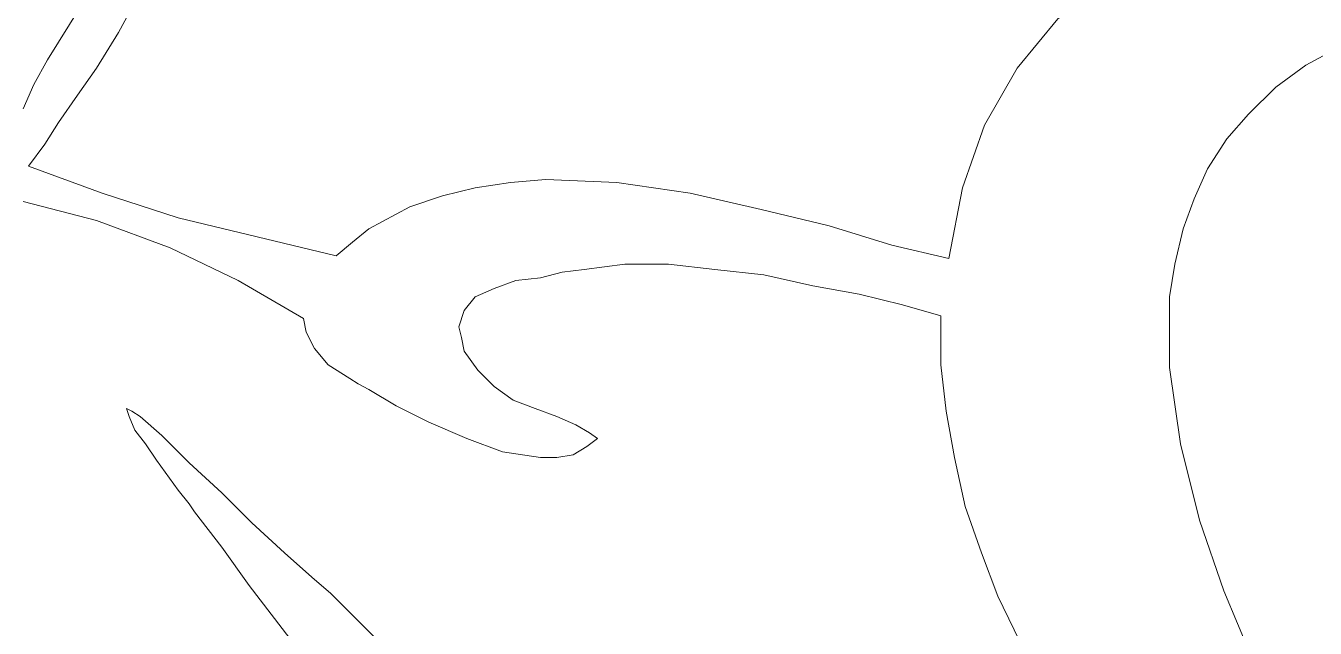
# Model space of a CAD drawing. Header units: centimetres. Extents: x -51 to 51, y -37 to 37.
# Drawn here: x -28.55 to -16.03, y 12.78 to 18.62 of the extents above; entities that cross this region are included whole.
import ezdxf

# ---------------------------------------------------------------- set-up
doc = ezdxf.new("R2010")
doc.units = ezdxf.units.CM
doc.header["$MEASUREMENT"] = 0
doc.layers.add('Layer 1', color=7, linetype='Continuous')

msp = doc.modelspace()

# ---------------------------------------------------------------- linework, layer by layer
at = {"layer": 'Layer 1', "lineweight": 9}
for points, knots in [([(-19.58911, 16.36426), (-19.58911, 16.36426), (-19.45693, 17.05161), (-19.45693, 17.05161), (-19.45693, 17.05161), (-19.45693, 17.05161), (-19.24544, 17.65965), (-19.24544, 17.65965), (-19.24544, 17.65965), (-19.24544, 17.65965), (-18.9282, 18.21481), (-18.9282, 18.21481), (-18.9282, 18.21481), (-18.9282, 18.21481), (-18.53165, 18.69067), (-18.53165, 18.69067), (-18.53165, 18.69067), (-18.53165, 18.69067), (-18.05579, 19.06078), (-18.05579, 19.06078), (-18.05579, 19.06078), (-18.05579, 19.06078), (-17.52706, 19.37802), (-17.52706, 19.37802), (-17.52706, 19.37802), (-17.52706, 19.37802), (-16.89259, 19.61595), (-16.89259, 19.61595), (-16.89259, 19.61595), (-16.89259, 19.61595), (-16.20524, 19.74813), (-16.20524, 19.74813)], [0, 0, 0, 0, 0.11111111, 0.11111111, 0.11111111, 0.11111111, 0.22222222, 0.22222222, 0.22222222, 0.22222222, 0.33333333, 0.33333333, 0.33333333, 0.33333333, 0.44444444, 0.44444444, 0.44444444, 0.44444444, 0.55555556, 0.55555556, 0.55555556, 0.55555556, 0.66666667, 0.66666667, 0.66666667, 0.66666667, 0.77777778, 0.77777778, 0.77777778, 0.77777778, 1, 1, 1, 1]), ([(-27.9166, 18.98147), (-27.9166, 18.98147), (-28.12809, 18.6378), (-28.12809, 18.6378), (-28.12809, 18.6378), (-28.12809, 18.6378), (-28.33958, 18.29412), (-28.33958, 18.29412)], [0, 0, 0, 0, 0.33333333, 0.33333333, 0.33333333, 0.33333333, 1, 1, 1, 1]), ([(-27.46718, 18.90216), (-27.46718, 18.90216), (-27.65224, 18.55849), (-27.65224, 18.55849), (-27.65224, 18.55849), (-27.65224, 18.55849), (-27.86373, 18.21481), (-27.86373, 18.21481)], [0, 0, 0, 0, 0.33333333, 0.33333333, 0.33333333, 0.33333333, 1, 1, 1, 1]), ([(-15.41215, 18.61136), (-15.41215, 18.61136), (-15.78226, 18.42631), (-15.78226, 18.42631), (-15.78226, 18.42631), (-15.78226, 18.42631), (-16.12593, 18.24125), (-16.12593, 18.24125), (-16.12593, 18.24125), (-16.12593, 18.24125), (-16.41673, 18.02976), (-16.41673, 18.02976), (-16.41673, 18.02976), (-16.41673, 18.02976), (-16.6811, 17.76539), (-16.6811, 17.76539), (-16.6811, 17.76539), (-16.6811, 17.76539), (-16.89259, 17.52746), (-16.89259, 17.52746), (-16.89259, 17.52746), (-16.89259, 17.52746), (-17.07764, 17.23666), (-17.07764, 17.23666), (-17.07764, 17.23666), (-17.07764, 17.23666), (-17.20983, 16.94586), (-17.20983, 16.94586), (-17.20983, 16.94586), (-17.20983, 16.94586), (-17.31557, 16.65506), (-17.31557, 16.65506), (-17.31557, 16.65506), (-17.31557, 16.65506), (-17.39488, 16.31139), (-17.39488, 16.31139), (-17.39488, 16.31139), (-17.39488, 16.31139), (-17.44775, 15.99415), (-17.44775, 15.99415), (-17.44775, 15.99415), (-17.44775, 15.99415), (-17.44775, 15.65047), (-17.44775, 15.65047), (-17.44775, 15.65047), (-17.44775, 15.65047), (-17.44775, 15.3068), (-17.44775, 15.3068), (-17.44775, 15.3068), (-17.44775, 15.3068), (-17.34201, 14.56658), (-17.34201, 14.56658), (-17.34201, 14.56658), (-17.34201, 14.56658), (-17.15695, 13.82636), (-17.15695, 13.82636)], [0, 0, 0, 0, 0.06666667, 0.06666667, 0.06666667, 0.06666667, 0.13333333, 0.13333333, 0.13333333, 0.13333333, 0.2, 0.2, 0.2, 0.2, 0.26666667, 0.26666667, 0.26666667, 0.26666667, 0.33333333, 0.33333333, 0.33333333, 0.33333333, 0.4, 0.4, 0.4, 0.4, 0.46666667, 0.46666667, 0.46666667, 0.46666667, 0.53333333, 0.53333333, 0.53333333, 0.53333333, 0.6, 0.6, 0.6, 0.6, 0.66666667, 0.66666667, 0.66666667, 0.66666667, 0.73333333, 0.73333333, 0.73333333, 0.73333333, 0.8, 0.8, 0.8, 0.8, 0.86666667, 0.86666667, 0.86666667, 0.86666667, 1, 1, 1, 1]), ([(-28.33958, 18.29412), (-28.33958, 18.29412), (-28.47177, 18.05619), (-28.47177, 18.05619), (-28.47177, 18.05619), (-28.47177, 18.05619), (-28.57751, 17.81827), (-28.57751, 17.81827)], [0, 0, 0, 0, 0.33333333, 0.33333333, 0.33333333, 0.33333333, 1, 1, 1, 1]), ([(-27.86373, 18.21481), (-27.86373, 18.21481), (-28.04878, 17.95045), (-28.04878, 17.95045), (-28.04878, 17.95045), (-28.04878, 17.95045), (-28.23384, 17.68608), (-28.23384, 17.68608)], [0, 0, 0, 0, 0.33333333, 0.33333333, 0.33333333, 0.33333333, 1, 1, 1, 1]), ([(-28.23384, 17.68608), (-28.23384, 17.68608), (-28.36602, 17.47459), (-28.36602, 17.47459), (-28.36602, 17.47459), (-28.36602, 17.47459), (-28.52464, 17.2631), (-28.52464, 17.2631)], [0, 0, 0, 0, 0.33333333, 0.33333333, 0.33333333, 0.33333333, 1, 1, 1, 1]), ([(-28.52464, 17.2631), (-28.52464, 17.2631), (-27.81086, 16.99874), (-27.81086, 16.99874), (-27.81086, 16.99874), (-27.81086, 16.99874), (-27.07063, 16.76081), (-27.07063, 16.76081), (-27.07063, 16.76081), (-27.07063, 16.76081), (-26.30398, 16.57575), (-26.30398, 16.57575), (-26.30398, 16.57575), (-26.30398, 16.57575), (-25.53732, 16.3907), (-25.53732, 16.3907)], [0, 0, 0, 0, 0.2, 0.2, 0.2, 0.2, 0.4, 0.4, 0.4, 0.4, 0.6, 0.6, 0.6, 0.6, 1, 1, 1, 1]), ([(-24.82353, 16.86655), (-24.82353, 16.86655), (-24.5063, 16.9723), (-24.5063, 16.9723), (-24.5063, 16.9723), (-24.5063, 16.9723), (-24.18906, 17.05161), (-24.18906, 17.05161), (-24.18906, 17.05161), (-24.18906, 17.05161), (-23.84538, 17.10448), (-23.84538, 17.10448), (-23.84538, 17.10448), (-23.84538, 17.10448), (-23.50171, 17.13092), (-23.50171, 17.13092), (-23.50171, 17.13092), (-23.50171, 17.13092), (-22.81436, 17.10448), (-22.81436, 17.10448), (-22.81436, 17.10448), (-22.81436, 17.10448), (-22.10058, 16.99874), (-22.10058, 16.99874), (-22.10058, 16.99874), (-22.10058, 16.99874), (-21.41323, 16.84012), (-21.41323, 16.84012), (-21.41323, 16.84012), (-21.41323, 16.84012), (-20.75231, 16.6815), (-20.75231, 16.6815), (-20.75231, 16.6815), (-20.75231, 16.6815), (-20.14428, 16.49644), (-20.14428, 16.49644), (-20.14428, 16.49644), (-20.14428, 16.49644), (-19.58911, 16.36426), (-19.58911, 16.36426)], [0, 0, 0, 0, 0.09090909, 0.09090909, 0.09090909, 0.09090909, 0.18181818, 0.18181818, 0.18181818, 0.18181818, 0.27272727, 0.27272727, 0.27272727, 0.27272727, 0.36363636, 0.36363636, 0.36363636, 0.36363636, 0.45454545, 0.45454545, 0.45454545, 0.45454545, 0.54545455, 0.54545455, 0.54545455, 0.54545455, 0.63636364, 0.63636364, 0.63636364, 0.63636364, 0.72727273, 0.72727273, 0.72727273, 0.72727273, 0.81818182, 0.81818182, 0.81818182, 0.81818182, 1, 1, 1, 1]), ([(-25.85456, 15.78266), (-25.85456, 15.78266), (-26.48903, 16.15277), (-26.48903, 16.15277), (-26.48903, 16.15277), (-26.48903, 16.15277), (-27.14994, 16.47001), (-27.14994, 16.47001), (-27.14994, 16.47001), (-27.14994, 16.47001), (-27.86373, 16.73437), (-27.86373, 16.73437), (-27.86373, 16.73437), (-27.86373, 16.73437), (-28.57751, 16.91943), (-28.57751, 16.91943)], [0, 0, 0, 0, 0.2, 0.2, 0.2, 0.2, 0.4, 0.4, 0.4, 0.4, 0.6, 0.6, 0.6, 0.6, 1, 1, 1, 1]), ([(-25.53732, 16.3907), (-25.53732, 16.3907), (-25.3787, 16.52288), (-25.3787, 16.52288), (-25.3787, 16.52288), (-25.3787, 16.52288), (-25.22008, 16.65506), (-25.22008, 16.65506), (-25.22008, 16.65506), (-25.22008, 16.65506), (-24.82353, 16.86655), (-24.82353, 16.86655)], [0, 0, 0, 0, 0.25, 0.25, 0.25, 0.25, 0.5, 0.5, 0.5, 0.5, 1, 1, 1, 1]), ([(-19.66842, 15.80909), (-19.66842, 15.80909), (-20.03853, 15.91484), (-20.03853, 15.91484), (-20.03853, 15.91484), (-20.03853, 15.91484), (-20.46151, 16.02059), (-20.46151, 16.02059), (-20.46151, 16.02059), (-20.46151, 16.02059), (-20.91093, 16.09989), (-20.91093, 16.09989), (-20.91093, 16.09989), (-20.91093, 16.09989), (-21.38679, 16.20564), (-21.38679, 16.20564), (-21.38679, 16.20564), (-21.38679, 16.20564), (-21.86265, 16.25851), (-21.86265, 16.25851), (-21.86265, 16.25851), (-21.86265, 16.25851), (-22.31207, 16.31139), (-22.31207, 16.31139), (-22.31207, 16.31139), (-22.31207, 16.31139), (-22.73505, 16.31139), (-22.73505, 16.31139), (-22.73505, 16.31139), (-22.73505, 16.31139), (-23.1316, 16.25851), (-23.1316, 16.25851)], [0, 0, 0, 0, 0.11111111, 0.11111111, 0.11111111, 0.11111111, 0.22222222, 0.22222222, 0.22222222, 0.22222222, 0.33333333, 0.33333333, 0.33333333, 0.33333333, 0.44444444, 0.44444444, 0.44444444, 0.44444444, 0.55555556, 0.55555556, 0.55555556, 0.55555556, 0.66666667, 0.66666667, 0.66666667, 0.66666667, 0.77777778, 0.77777778, 0.77777778, 0.77777778, 1, 1, 1, 1]), ([(-23.1316, 16.25851), (-23.1316, 16.25851), (-23.34309, 16.23208), (-23.34309, 16.23208), (-23.34309, 16.23208), (-23.34309, 16.23208), (-23.55458, 16.1792), (-23.55458, 16.1792), (-23.55458, 16.1792), (-23.55458, 16.1792), (-23.79251, 16.15277), (-23.79251, 16.15277), (-23.79251, 16.15277), (-23.79251, 16.15277), (-24.004, 16.07346), (-24.004, 16.07346), (-24.004, 16.07346), (-24.004, 16.07346), (-24.18906, 15.99415), (-24.18906, 15.99415), (-24.18906, 15.99415), (-24.18906, 15.99415), (-24.2948, 15.86197), (-24.2948, 15.86197), (-24.2948, 15.86197), (-24.2948, 15.86197), (-24.34768, 15.70335), (-24.34768, 15.70335), (-24.34768, 15.70335), (-24.34768, 15.70335), (-24.32124, 15.5976), (-24.32124, 15.5976), (-24.32124, 15.5976), (-24.32124, 15.5976), (-24.2948, 15.46542), (-24.2948, 15.46542)], [0, 0, 0, 0, 0.1, 0.1, 0.1, 0.1, 0.2, 0.2, 0.2, 0.2, 0.3, 0.3, 0.3, 0.3, 0.4, 0.4, 0.4, 0.4, 0.5, 0.5, 0.5, 0.5, 0.6, 0.6, 0.6, 0.6, 0.7, 0.7, 0.7, 0.7, 0.8, 0.8, 0.8, 0.8, 1, 1, 1, 1]), ([(-25.40514, 15.20105), (-25.40514, 15.20105), (-25.61663, 15.33324), (-25.61663, 15.33324), (-25.61663, 15.33324), (-25.61663, 15.33324), (-25.74881, 15.49186), (-25.74881, 15.49186), (-25.74881, 15.49186), (-25.74881, 15.49186), (-25.82812, 15.65047), (-25.82812, 15.65047), (-25.82812, 15.65047), (-25.82812, 15.65047), (-25.85456, 15.78266), (-25.85456, 15.78266)], [0, 0, 0, 0, 0.2, 0.2, 0.2, 0.2, 0.4, 0.4, 0.4, 0.4, 0.6, 0.6, 0.6, 0.6, 1, 1, 1, 1]), ([(-16.65466, 9.25285), (-16.65466, 9.25285), (-17.15695, 9.91376), (-17.15695, 9.91376), (-17.15695, 9.91376), (-17.15695, 9.91376), (-17.68568, 10.62754), (-17.68568, 10.62754), (-17.68568, 10.62754), (-17.68568, 10.62754), (-18.18798, 11.3942), (-18.18798, 11.3942), (-18.18798, 11.3942), (-18.18798, 11.3942), (-18.69027, 12.21373), (-18.69027, 12.21373), (-18.69027, 12.21373), (-18.69027, 12.21373), (-19.11325, 13.08614), (-19.11325, 13.08614), (-19.11325, 13.08614), (-19.11325, 13.08614), (-19.27187, 13.50912), (-19.27187, 13.50912), (-19.27187, 13.50912), (-19.27187, 13.50912), (-19.43049, 13.95854), (-19.43049, 13.95854), (-19.43049, 13.95854), (-19.43049, 13.95854), (-19.53624, 14.4344), (-19.53624, 14.4344), (-19.53624, 14.4344), (-19.53624, 14.4344), (-19.61555, 14.88382), (-19.61555, 14.88382), (-19.61555, 14.88382), (-19.61555, 14.88382), (-19.66842, 15.33324), (-19.66842, 15.33324), (-19.66842, 15.33324), (-19.66842, 15.33324), (-19.66842, 15.80909), (-19.66842, 15.80909)], [0, 0, 0, 0, 0.08333333, 0.08333333, 0.08333333, 0.08333333, 0.16666667, 0.16666667, 0.16666667, 0.16666667, 0.25, 0.25, 0.25, 0.25, 0.33333333, 0.33333333, 0.33333333, 0.33333333, 0.41666667, 0.41666667, 0.41666667, 0.41666667, 0.5, 0.5, 0.5, 0.5, 0.58333333, 0.58333333, 0.58333333, 0.58333333, 0.66666667, 0.66666667, 0.66666667, 0.66666667, 0.75, 0.75, 0.75, 0.75, 0.83333333, 0.83333333, 0.83333333, 0.83333333, 1, 1, 1, 1]), ([(-24.2948, 15.46542), (-24.2948, 15.46542), (-24.16262, 15.28036), (-24.16262, 15.28036), (-24.16262, 15.28036), (-24.16262, 15.28036), (-24.004, 15.12175), (-24.004, 15.12175), (-24.004, 15.12175), (-24.004, 15.12175), (-23.81895, 14.98956), (-23.81895, 14.98956), (-23.81895, 14.98956), (-23.81895, 14.98956), (-23.60745, 14.91025), (-23.60745, 14.91025), (-23.60745, 14.91025), (-23.60745, 14.91025), (-23.39596, 14.83094), (-23.39596, 14.83094), (-23.39596, 14.83094), (-23.39596, 14.83094), (-23.21091, 14.75163), (-23.21091, 14.75163), (-23.21091, 14.75163), (-23.21091, 14.75163), (-23.07873, 14.67232), (-23.07873, 14.67232), (-23.07873, 14.67232), (-23.07873, 14.67232), (-22.99942, 14.61945), (-22.99942, 14.61945)], [0, 0, 0, 0, 0.11111111, 0.11111111, 0.11111111, 0.11111111, 0.22222222, 0.22222222, 0.22222222, 0.22222222, 0.33333333, 0.33333333, 0.33333333, 0.33333333, 0.44444444, 0.44444444, 0.44444444, 0.44444444, 0.55555556, 0.55555556, 0.55555556, 0.55555556, 0.66666667, 0.66666667, 0.66666667, 0.66666667, 0.77777778, 0.77777778, 0.77777778, 0.77777778, 1, 1, 1, 1]), ([(-22.99942, 14.61945), (-22.99942, 14.61945), (-23.10516, 14.54014), (-23.10516, 14.54014), (-23.10516, 14.54014), (-23.10516, 14.54014), (-23.23734, 14.46083), (-23.23734, 14.46083), (-23.23734, 14.46083), (-23.23734, 14.46083), (-23.39596, 14.4344), (-23.39596, 14.4344), (-23.39596, 14.4344), (-23.39596, 14.4344), (-23.55458, 14.4344), (-23.55458, 14.4344), (-23.55458, 14.4344), (-23.55458, 14.4344), (-23.92469, 14.48727), (-23.92469, 14.48727), (-23.92469, 14.48727), (-23.92469, 14.48727), (-24.26837, 14.61945), (-24.26837, 14.61945), (-24.26837, 14.61945), (-24.26837, 14.61945), (-24.63848, 14.77807), (-24.63848, 14.77807), (-24.63848, 14.77807), (-24.63848, 14.77807), (-24.95572, 14.93669), (-24.95572, 14.93669), (-24.95572, 14.93669), (-24.95572, 14.93669), (-25.22008, 15.09531), (-25.22008, 15.09531), (-25.22008, 15.09531), (-25.22008, 15.09531), (-25.32583, 15.14818), (-25.32583, 15.14818), (-25.32583, 15.14818), (-25.32583, 15.14818), (-25.40514, 15.20105), (-25.40514, 15.20105)], [0, 0, 0, 0, 0.08333333, 0.08333333, 0.08333333, 0.08333333, 0.16666667, 0.16666667, 0.16666667, 0.16666667, 0.25, 0.25, 0.25, 0.25, 0.33333333, 0.33333333, 0.33333333, 0.33333333, 0.41666667, 0.41666667, 0.41666667, 0.41666667, 0.5, 0.5, 0.5, 0.5, 0.58333333, 0.58333333, 0.58333333, 0.58333333, 0.66666667, 0.66666667, 0.66666667, 0.66666667, 0.75, 0.75, 0.75, 0.75, 0.83333333, 0.83333333, 0.83333333, 0.83333333, 1, 1, 1, 1]), ([(-26.91201, 13.90567), (-26.91201, 13.90567), (-26.96489, 13.98498), (-26.96489, 13.98498), (-26.96489, 13.98498), (-26.96489, 13.98498), (-27.07063, 14.11716), (-27.07063, 14.11716), (-27.07063, 14.11716), (-27.07063, 14.11716), (-27.28213, 14.40796), (-27.28213, 14.40796), (-27.28213, 14.40796), (-27.28213, 14.40796), (-27.38787, 14.56658), (-27.38787, 14.56658), (-27.38787, 14.56658), (-27.38787, 14.56658), (-27.49362, 14.69876), (-27.49362, 14.69876), (-27.49362, 14.69876), (-27.49362, 14.69876), (-27.54649, 14.83094), (-27.54649, 14.83094), (-27.54649, 14.83094), (-27.54649, 14.83094), (-27.57293, 14.91025), (-27.57293, 14.91025)], [0, 0, 0, 0, 0.125, 0.125, 0.125, 0.125, 0.25, 0.25, 0.25, 0.25, 0.375, 0.375, 0.375, 0.375, 0.5, 0.5, 0.5, 0.5, 0.625, 0.625, 0.625, 0.625, 0.75, 0.75, 0.75, 0.75, 1, 1, 1, 1]), ([(-27.57293, 14.91025), (-27.57293, 14.91025), (-27.52005, 14.88382), (-27.52005, 14.88382), (-27.52005, 14.88382), (-27.52005, 14.88382), (-27.44074, 14.83094), (-27.44074, 14.83094), (-27.44074, 14.83094), (-27.44074, 14.83094), (-27.22925, 14.64589), (-27.22925, 14.64589), (-27.22925, 14.64589), (-27.22925, 14.64589), (-26.96489, 14.38152), (-26.96489, 14.38152), (-26.96489, 14.38152), (-26.96489, 14.38152), (-26.64765, 14.09072), (-26.64765, 14.09072), (-26.64765, 14.09072), (-26.64765, 14.09072), (-26.35685, 13.79992), (-26.35685, 13.79992), (-26.35685, 13.79992), (-26.35685, 13.79992), (-26.03961, 13.50912), (-26.03961, 13.50912), (-26.03961, 13.50912), (-26.03961, 13.50912), (-25.77525, 13.27119), (-25.77525, 13.27119), (-25.77525, 13.27119), (-25.77525, 13.27119), (-25.59019, 13.11257), (-25.59019, 13.11257)], [0, 0, 0, 0, 0.1, 0.1, 0.1, 0.1, 0.2, 0.2, 0.2, 0.2, 0.3, 0.3, 0.3, 0.3, 0.4, 0.4, 0.4, 0.4, 0.5, 0.5, 0.5, 0.5, 0.6, 0.6, 0.6, 0.6, 0.7, 0.7, 0.7, 0.7, 0.8, 0.8, 0.8, 0.8, 1, 1, 1, 1]), ([(-24.74422, 10.91834), (-24.74422, 10.91834), (-24.95572, 11.26202), (-24.95572, 11.26202), (-24.95572, 11.26202), (-24.95572, 11.26202), (-25.22008, 11.63213), (-25.22008, 11.63213), (-25.22008, 11.63213), (-25.22008, 11.63213), (-25.77525, 12.39879), (-25.77525, 12.39879), (-25.77525, 12.39879), (-25.77525, 12.39879), (-26.38329, 13.19188), (-26.38329, 13.19188), (-26.38329, 13.19188), (-26.38329, 13.19188), (-26.64765, 13.56199), (-26.64765, 13.56199), (-26.64765, 13.56199), (-26.64765, 13.56199), (-26.91201, 13.90567), (-26.91201, 13.90567)], [0, 0, 0, 0, 0.14285714, 0.14285714, 0.14285714, 0.14285714, 0.28571429, 0.28571429, 0.28571429, 0.28571429, 0.42857143, 0.42857143, 0.42857143, 0.42857143, 0.57142857, 0.57142857, 0.57142857, 0.57142857, 0.71428571, 0.71428571, 0.71428571, 0.71428571, 1, 1, 1, 1]), ([(-17.15695, 13.82636), (-17.15695, 13.82636), (-16.91902, 13.13901), (-16.91902, 13.13901), (-16.91902, 13.13901), (-16.91902, 13.13901), (-16.65466, 12.50453), (-16.65466, 12.50453), (-16.65466, 12.50453), (-16.65466, 12.50453), (-16.36386, 11.89649), (-16.36386, 11.89649), (-16.36386, 11.89649), (-16.36386, 11.89649), (-16.04662, 11.31489), (-16.04662, 11.31489), (-16.04662, 11.31489), (-16.04662, 11.31489), (-15.35927, 10.20456), (-15.35927, 10.20456), (-15.35927, 10.20456), (-15.35927, 10.20456), (-14.67192, 9.19997), (-14.67192, 9.19997)], [0, 0, 0, 0, 0.14285714, 0.14285714, 0.14285714, 0.14285714, 0.28571429, 0.28571429, 0.28571429, 0.28571429, 0.42857143, 0.42857143, 0.42857143, 0.42857143, 0.57142857, 0.57142857, 0.57142857, 0.57142857, 0.71428571, 0.71428571, 0.71428571, 0.71428571, 1, 1, 1, 1]), ([(-25.59019, 13.11257), (-25.59019, 13.11257), (-25.43157, 12.95395), (-25.43157, 12.95395), (-25.43157, 12.95395), (-25.43157, 12.95395), (-25.27295, 12.79533), (-25.27295, 12.79533), (-25.27295, 12.79533), (-25.27295, 12.79533), (-25.11433, 12.63672), (-25.11433, 12.63672), (-25.11433, 12.63672), (-25.11433, 12.63672), (-24.95572, 12.4781), (-24.95572, 12.4781)], [0, 0, 0, 0, 0.2, 0.2, 0.2, 0.2, 0.4, 0.4, 0.4, 0.4, 0.6, 0.6, 0.6, 0.6, 1, 1, 1, 1])]:
    msp.add_open_spline(points, degree=3, knots=knots, dxfattribs=at)

doc.saveas('drawing.dxf')
